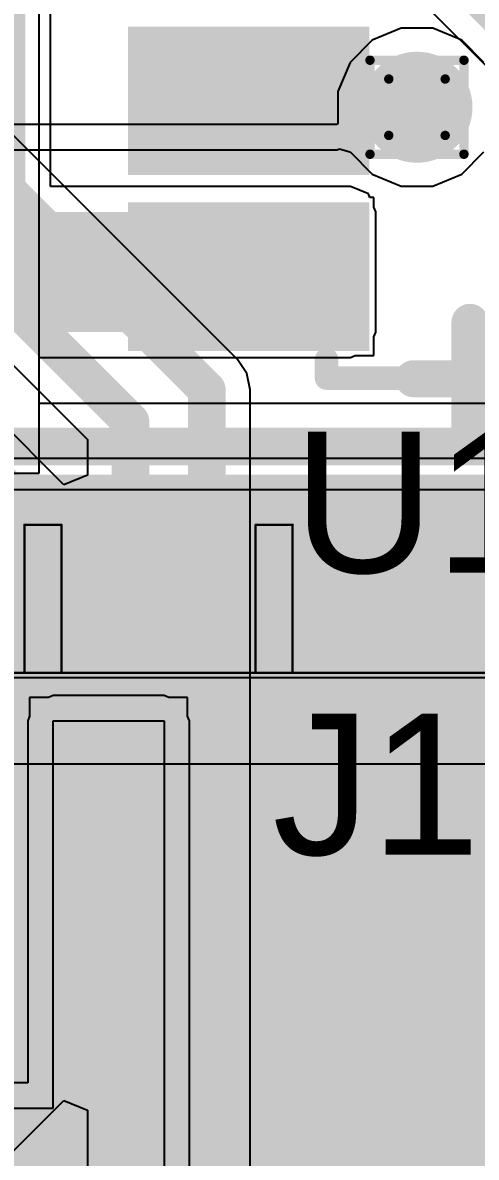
# Model space of a CAD drawing. Header units: inches. Extents: x -6 to 5433, y -4 to 5447.
# Drawn here: x 39.14 to 41.59, y -0.29 to 5.84 of the extents above; entities that cross this region are included whole.
import ezdxf

# ---------------------------------------------------------------- set-up
doc = ezdxf.new("R2010")
doc.units = ezdxf.units.IN
for name, color, linetype in [('Bottom Layer', 5, 'Continuous'), ('Bottom Overlay', 54, 'Continuous'), ('Bottom Paste', 16, 'Continuous'), ('Bottom Solder', 6, 'Continuous'), ('Dimensions', 6, 'Continuous'), ('Drill Drawing', 1, 'Continuous'), ('Ground', 16, 'Continuous'), ('Mechanical 4', 56, 'Continuous'), ('Power', 76, 'Continuous'), ('Top Layer', 1, 'Continuous'), ('Top Overlay', 2, 'Continuous'), ('Top Paste', 8, 'Continuous'), ('Top Solder', 216, 'Continuous'), ('Via Holes', 16, 'Continuous')]:
    doc.layers.add(name, color=color, linetype=linetype)
doc.styles.add('Arial', font='', dxfattribs={"height": 0.2})
doc.styles.get('Arial').set_extended_font_data('Arial')

# ---------------------------------------------------------------- blocks, each defined once
blk = doc.blocks.new('MY_927_02_B_30')
at = {"layer": 'Bottom Layer'}
blk.add_hatch(color=5, dxfattribs=at).paths.add_polyline_path([(4.7, 2.25), (8.2, 2.25), (8.2, -2.25), (4.7, -2.25)])
at = {"layer": 'Bottom Paste'}
blk.add_hatch(color=16, dxfattribs=at).paths.add_polyline_path([(4.7, 2.25), (8.2, 2.25), (8.2, -2.25), (4.7, -2.25)])
at = {"layer": 'Bottom Solder'}
blk.add_hatch(color=6, dxfattribs=at).paths.add_polyline_path([(4.6492, 2.3008), (8.2508, 2.3008), (8.2508, -2.3008), (4.6492, -2.3008)])
at = {"layer": 'Bottom Overlay'}
for points in [[(5.5118, -2.5146, 0.2, 0.2, 0), (5.5118, -3.1242, 0.2, 0.2, 0)], [(5.8166, -2.8194, 0.2, 0.2, 0), (5.207, -2.8194, 0.2, 0.2, 0)]]:
    blk.add_lwpolyline(points, format="xyseb", dxfattribs=at)
for points in [[(5.4618, -2.5146, 0.1, 0.1, 1), (5.5618, -2.5146, 0.1, 0.1, 1)], [(5.7666, -2.8194, 0.1, 0.1, 1), (5.8666, -2.8194, 0.1, 0.1, 1)], [(5.4618, -3.1242, 0.1, 0.1, 1), (5.5618, -3.1242, 0.1, 0.1, 1)]]:
    blk.add_lwpolyline(points, format="xyseb", close=True, dxfattribs=at)
blk = doc.blocks.new('SOT_23_5_42')
at = {"layer": 'Top Layer'}
for points in [[(-1.85, 1.25), (-0.75, 1.25), (-0.75, 0.65), (-1.85, 0.65)], [(0.75, 1.25), (1.85, 1.25), (1.85, 0.65), (0.75, 0.65)], [(-1.85, 0.3), (-0.75, 0.3), (-0.75, -0.3), (-1.85, -0.3)], [(-1.85, -0.65), (-0.75, -0.65), (-0.75, -1.25), (-1.85, -1.25)], [(0.75, -0.65), (1.85, -0.65), (1.85, -1.25), (0.75, -1.25)]]:
    blk.add_hatch(color=1, dxfattribs=at).paths.add_polyline_path(points)
at = {"layer": 'Top Paste'}
for points in [[(-1.85, 1.25), (-0.75, 1.25), (-0.75, 0.65), (-1.85, 0.65)], [(0.75, 1.25), (1.85, 1.25), (1.85, 0.65), (0.75, 0.65)], [(-1.85, 0.3), (-0.75, 0.3), (-0.75, -0.3), (-1.85, -0.3)], [(-1.85, -0.65), (-0.75, -0.65), (-0.75, -1.25), (-1.85, -1.25)], [(0.75, -0.65), (1.85, -0.65), (1.85, -1.25), (0.75, -1.25)]]:
    blk.add_hatch(color=8, dxfattribs=at).paths.add_polyline_path(points)
at = {"layer": 'Top Solder'}
for points in [[(-1.9516, 1.3516), (-0.6484, 1.3516), (-0.6484, 0.5484), (-1.9516, 0.5484)], [(0.6484, 1.3516), (1.9516, 1.3516), (1.9516, 0.5484), (0.6484, 0.5484)], [(-1.9516, 0.4016), (-0.6484, 0.4016), (-0.6484, -0.4016), (-1.9516, -0.4016)], [(-1.9516, -0.5484), (-0.6484, -0.5484), (-0.6484, -1.3516), (-1.9516, -1.3516)], [(0.6484, -0.5484), (1.9516, -0.5484), (1.9516, -1.3516), (0.6484, -1.3516)]]:
    blk.add_hatch(color=216, dxfattribs=at).paths.add_polyline_path(points)
at = {"layer": 'Top Overlay'}
for points in [[(-0.879, 1.4986, 0.127, 0.127, 0), (0.8736, 1.4986, 0.127, 0.127, 0)], [(-0.879, 1.3986, 0.127, 0.127, 0), (-0.879, 1.4986, 0.127, 0.127, 0)], [(0.8736, 1.3986, 0.127, 0.127, 0), (0.8736, 1.4986, 0.127, 0.127, 0)], [(-2.1336, 1.0668, 0.127, 0.127, 0), (-2.0066, 0.9398, 0.127, 0.127, 0)], [(-2.1336, 0.8128, 0.127, 0.127, 0), (-2.1336, 1.0668, 0.127, 0.127, 0)], [(-2.1336, 0.8128, 0.127, 0.127, 0), (-2.0066, 0.9398, 0.127, 0.127, 0)], [(0.88, -0.418, 0.127, 0.127, 0), (0.88, 0.44, 0.127, 0.127, 0)], [(-0.879, -1.4986, 0.127, 0.127, 0), (-0.879, -1.3986, 0.127, 0.127, 0)], [(0.8736, -1.4986, 0.127, 0.127, 0), (0.8736, -1.3986, 0.127, 0.127, 0)], [(-0.879, -1.4986, 0.127, 0.127, 0), (0.8736, -1.4986, 0.127, 0.127, 0)]]:
    blk.add_lwpolyline(points, format="xyseb", dxfattribs=at)
for points in [[(-0.9108, 1.4986, 0.0635, 0.0635, 1), (-0.8473, 1.4986, 0.0635, 0.0635, 1)], [(-0.9108, 1.4986, 0.0635, 0.0635, 1), (-0.8473, 1.4986, 0.0635, 0.0635, 1)], [(0.8418, 1.4986, 0.0635, 0.0635, 1), (0.9053, 1.4986, 0.0635, 0.0635, 1)], [(0.8418, 1.4986, 0.0635, 0.0635, 1), (0.9053, 1.4986, 0.0635, 0.0635, 1)], [(-0.9108, 1.3986, 0.0635, 0.0635, 1), (-0.8473, 1.3986, 0.0635, 0.0635, 1)], [(0.8418, 1.3986, 0.0635, 0.0635, 1), (0.9053, 1.3986, 0.0635, 0.0635, 1)], [(-2.1654, 1.0668, 0.0635, 0.0635, 1), (-2.1019, 1.0668, 0.0635, 0.0635, 1)], [(-2.1654, 1.0668, 0.0635, 0.0635, 1), (-2.1019, 1.0668, 0.0635, 0.0635, 1)], [(-2.0383, 0.9398, 0.0635, 0.0635, 1), (-1.9748, 0.9398, 0.0635, 0.0635, 1)], [(-2.0383, 0.9398, 0.0635, 0.0635, 1), (-1.9748, 0.9398, 0.0635, 0.0635, 1)], [(-2.1654, 0.8128, 0.0635, 0.0635, 1), (-2.1019, 0.8128, 0.0635, 0.0635, 1)], [(-2.1654, 0.8128, 0.0635, 0.0635, 1), (-2.1019, 0.8128, 0.0635, 0.0635, 1)], [(0.8483, 0.44, 0.0635, 0.0635, 1), (0.9118, 0.44, 0.0635, 0.0635, 1)], [(0.8483, -0.418, 0.0635, 0.0635, 1), (0.9118, -0.418, 0.0635, 0.0635, 1)], [(-0.9108, -1.3986, 0.0635, 0.0635, 1), (-0.8473, -1.3986, 0.0635, 0.0635, 1)], [(0.8418, -1.3986, 0.0635, 0.0635, 1), (0.9053, -1.3986, 0.0635, 0.0635, 1)], [(-0.9108, -1.4986, 0.0635, 0.0635, 1), (-0.8473, -1.4986, 0.0635, 0.0635, 1)], [(-0.9108, -1.4986, 0.0635, 0.0635, 1), (-0.8473, -1.4986, 0.0635, 0.0635, 1)], [(0.8418, -1.4986, 0.0635, 0.0635, 1), (0.9053, -1.4986, 0.0635, 0.0635, 1)], [(0.8418, -1.4986, 0.0635, 0.0635, 1), (0.9053, -1.4986, 0.0635, 0.0635, 1)]]:
    blk.add_lwpolyline(points, format="xyseb", close=True, dxfattribs=at)
blk = doc.blocks.new('SM08B_GHS_TB_LF__SN__156')
at = {"layer": 'Top Layer'}
blk.add_hatch(color=1, dxfattribs=at).paths.add_polyline_path([(4.0749, 2.4499), (4.6749, 2.4499), (4.6749, 0.7499), (4.0749, 0.7499)])
at = {"layer": 'Top Paste'}
blk.add_hatch(color=8, dxfattribs=at).paths.add_polyline_path([(4.0749, 2.4499), (4.6749, 2.4499), (4.6749, 0.7499), (4.0749, 0.7499)])
at = {"layer": 'Top Solder'}
blk.add_hatch(color=216, dxfattribs=at).paths.add_polyline_path([(4.0249, 2.5), (4.7249, 2.5), (4.7249, 0.6999), (4.0249, 0.6999)])
at = {"layer": 'Top Overlay'}
blk.add_lwpolyline([(4.906, 1.3499, 0.1274, 0.1274, 0), (6.5999, 1.3499, 0.1274, 0.1274, 0)], format="xyseb", dxfattribs=at)
blk.add_lwpolyline([(4.8741, 1.3499, 0.0637, 0.0637, 1), (4.9378, 1.3499, 0.0637, 0.0637, 1)], format="xyseb", close=True, dxfattribs=at)

msp = doc.modelspace()

# ---------------------------------------------------------------- hatches: boundary and pattern name
at = {"layer": 'Bottom Layer'}
h = msp.add_hatch(color=5, dxfattribs=at)
edge = h.paths.add_edge_path()
edge.add_arc((41.2742, 5.3848), 0.3, 0, 360)
for points in [[(38.8723, -1.1519), (43.4594, -1.1519), (43.4594, 3.3481), (38.8723, 3.3481)], [(35.0771, -0.3905), (39.243, -0.3905), (39.243, 0.2095), (35.0771, 0.2095)]]:
    msp.add_hatch(color=5, dxfattribs=at).paths.add_polyline_path(points)
at = {"layer": 'Ground'}
h = msp.add_hatch(color=16, dxfattribs=at)
edge = h.paths.add_edge_path()
edge.add_arc((41.2742, 5.3848), 0.3, 0, 360)
at = {"layer": 'Power'}
h = msp.add_hatch(color=76, dxfattribs=at)
edge = h.paths.add_edge_path()
edge.add_arc((41.2742, 5.3848), 0.3, 0, 360)
at = {"layer": 'Top Layer'}
for points in [[(39.1562, 7.5107), (36.8194, 7.5107), (36.8194, 4.7028), (39.1562, 4.7028)], [(40.9141, 4.8187), (36.8194, 4.8187), (36.8194, 4.1694), (40.9141, 4.1694)]]:
    msp.add_hatch(color=1, dxfattribs=at).paths.add_polyline_path(points)
h = msp.add_hatch(color=1, dxfattribs=at)
edge = h.paths.add_edge_path()
edge.add_arc((41.2742, 5.3848), 0.3, 0, 360)
at = {"layer": 'Via Holes'}
h = msp.add_hatch(color=7, dxfattribs=at)
edge = h.paths.add_edge_path()
edge.add_arc((41.2742, 5.3848), 0.15, 0, 360)

# ---------------------------------------------------------------- linework, layer by layer
at = {"layer": 'Bottom Layer'}
msp.add_line((43.4594, 3.4855), (38.8723, 3.4855), dxfattribs=at)
at = {"layer": 'Dimensions'}
msp.add_lwpolyline([(32.5832, 0.9965, 0.127, 0.127, 0), (61.5832, 0.9965, 0.127, 0.127, 0)], format="xyseb", dxfattribs=at)
at = {"layer": 'Drill Drawing'}
for points in [[(41.0202, 5.6388, 0.0508, 0.0508, 0), (41.5282, 5.6388, 0.0508, 0.0508, 0)], [(41.0202, 5.1308, 0.0508, 0.0508, 0), (41.0202, 5.6388, 0.0508, 0.0508, 0)], [(41.5282, 5.1308, 0.0508, 0.0508, 0), (41.5282, 5.6388, 0.0508, 0.0508, 0)], [(41.1218, 5.5372, 0.0508, 0.0508, 0), (41.4266, 5.5372, 0.0508, 0.0508, 0)], [(41.1218, 5.2324, 0.0508, 0.0508, 0), (41.1218, 5.5372, 0.0508, 0.0508, 0)], [(41.4266, 5.2324, 0.0508, 0.0508, 0), (41.4266, 5.5372, 0.0508, 0.0508, 0)], [(41.1218, 5.2324, 0.0508, 0.0508, 0), (41.4266, 5.2324, 0.0508, 0.0508, 0)], [(41.0202, 5.1308, 0.0508, 0.0508, 0), (41.5282, 5.1308, 0.0508, 0.0508, 0)]]:
    msp.add_lwpolyline(points, format="xyseb", dxfattribs=at)
for points in [[(41.0075, 5.6388, 0.0254, 0.0254, 1), (41.0329, 5.6388, 0.0254, 0.0254, 1)], [(41.0075, 5.6388, 0.0254, 0.0254, 1), (41.0329, 5.6388, 0.0254, 0.0254, 1)], [(41.5155, 5.6388, 0.0254, 0.0254, 1), (41.5409, 5.6388, 0.0254, 0.0254, 1)], [(41.5155, 5.6388, 0.0254, 0.0254, 1), (41.5409, 5.6388, 0.0254, 0.0254, 1)], [(41.1091, 5.5372, 0.0254, 0.0254, 1), (41.1345, 5.5372, 0.0254, 0.0254, 1)], [(41.1091, 5.5372, 0.0254, 0.0254, 1), (41.1345, 5.5372, 0.0254, 0.0254, 1)], [(41.4139, 5.5372, 0.0254, 0.0254, 1), (41.4393, 5.5372, 0.0254, 0.0254, 1)], [(41.4139, 5.5372, 0.0254, 0.0254, 1), (41.4393, 5.5372, 0.0254, 0.0254, 1)], [(41.1091, 5.2324, 0.0254, 0.0254, 1), (41.1345, 5.2324, 0.0254, 0.0254, 1)], [(41.1091, 5.2324, 0.0254, 0.0254, 1), (41.1345, 5.2324, 0.0254, 0.0254, 1)], [(41.4139, 5.2324, 0.0254, 0.0254, 1), (41.4393, 5.2324, 0.0254, 0.0254, 1)], [(41.4139, 5.2324, 0.0254, 0.0254, 1), (41.4393, 5.2324, 0.0254, 0.0254, 1)], [(41.0075, 5.1308, 0.0254, 0.0254, 1), (41.0329, 5.1308, 0.0254, 0.0254, 1)], [(41.0075, 5.1308, 0.0254, 0.0254, 1), (41.0329, 5.1308, 0.0254, 0.0254, 1)], [(41.5155, 5.1308, 0.0254, 0.0254, 1), (41.5409, 5.1308, 0.0254, 0.0254, 1)], [(41.5155, 5.1308, 0.0254, 0.0254, 1), (41.5409, 5.1308, 0.0254, 0.0254, 1)]]:
    msp.add_lwpolyline(points, format="xyseb", close=True, dxfattribs=at)
at = {"layer": 'Ground'}
for p, q in [((40.3034, 4.0214), (35.2589, 9.066)), ((34.4479, 8.6336), (39.4925, 3.589)), ((40.354, 3.9458), (40.3034, 4.0214)), ((40.3717, 3.8566), (40.354, 3.9458)), ((40.3717, -1.7861), (40.3717, 3.8566)), ((39.3655, 3.3441), (38.9939, 3.7158)), ((39.4925, 3.589), (39.4925, 3.3967)), ((39.4925, 3.3967), (39.3655, 3.3441)), ((38.7259, -0.6227), (39.3655, 0.0169)), ((39.3655, 0.0169), (39.4925, -0.0357)), ((39.4925, -0.0357), (39.4925, -0.8433))]:
    msp.add_line(p, q, dxfattribs=at)
for points in [[(35.0258, 8.9695, 0.2032, 0.2032, 0), (40.1386, 3.8566, 0.2032, 0.2032, 0)], [(34.6128, 8.7984, 0.2032, 0.2032, 0), (39.7256, 3.6856, 0.2032, 0.2032, 0)], [(40.1386, -1.7861, 0.2032, 0.2032, 0), (40.1386, 3.8566, 0.2032, 0.2032, 0)], [(39.7256, -0.9398, 0.2032, 0.2032, 0), (39.7256, 3.6856, 0.2032, 0.2032, 0)], [(38.829, 3.551, 0.2032, 0.2032, 0), (39.2521, 3.1279, 0.2032, 0.2032, 0)], [(39.2521, 0.2331, 0.2032, 0.2032, 0), (39.2521, 3.1279, 0.2032, 0.2032, 0)], [(38.5611, -0.4579, 0.2032, 0.2032, 0), (39.2521, 0.2331, 0.2032, 0.2032, 0)]]:
    msp.add_lwpolyline(points, format="xyseb", dxfattribs=at)
for points in [[(40.0878, 3.8566, 0.1016, 0.1016, 1), (40.1894, 3.8566, 0.1016, 0.1016, 1)], [(40.0878, 3.8566, 0.1016, 0.1016, 1), (40.1894, 3.8566, 0.1016, 0.1016, 1)], [(39.6748, 3.6856, 0.1016, 0.1016, 1), (39.7764, 3.6856, 0.1016, 0.1016, 1)], [(39.6748, 3.6856, 0.1016, 0.1016, 1), (39.7764, 3.6856, 0.1016, 0.1016, 1)], [(39.2013, 3.1279, 0.1016, 0.1016, 1), (39.3029, 3.1279, 0.1016, 0.1016, 1)], [(39.2013, 3.1279, 0.1016, 0.1016, 1), (39.3029, 3.1279, 0.1016, 0.1016, 1)], [(39.2013, 0.2331, 0.1016, 0.1016, 1), (39.3029, 0.2331, 0.1016, 0.1016, 1)], [(39.2013, 0.2331, 0.1016, 0.1016, 1), (39.3029, 0.2331, 0.1016, 0.1016, 1)]]:
    msp.add_lwpolyline(points, format="xyseb", close=True, dxfattribs=at)
at = {"layer": 'Mechanical 4'}
for points in [[(39.1521, 3.1279, 0.0127, 0.0127, 0), (39.3521, 3.1279, 0.0127, 0.0127, 0)], [(39.1521, 3.1279, 0.0127, 0.0127, 0), (39.1521, 2.3279, 0.0127, 0.0127, 0)], [(39.3521, 2.3279, 0.0127, 0.0127, 0), (39.3521, 3.1279, 0.0127, 0.0127, 0)], [(40.4021, 3.1279, 0.0127, 0.0127, 0), (40.6021, 3.1279, 0.0127, 0.0127, 0)], [(40.4021, 3.1279, 0.0127, 0.0127, 0), (40.4021, 2.3279, 0.0127, 0.0127, 0)], [(40.6021, 2.3279, 0.0127, 0.0127, 0), (40.6021, 3.1279, 0.0127, 0.0127, 0)], [(27.0021, 2.3279, 0.0127, 0.0127, 0), (45.2521, 2.3279, 0.0127, 0.0127, 0)]]:
    msp.add_lwpolyline(points, format="xyseb", dxfattribs=at)
for points in [[(39.1489, 3.1279, 0.00635, 0.00635, 1), (39.1553, 3.1279, 0.00635, 0.00635, 1)], [(39.1489, 3.1279, 0.00635, 0.00635, 1), (39.1553, 3.1279, 0.00635, 0.00635, 1)], [(39.3489, 3.1279, 0.00635, 0.00635, 1), (39.3553, 3.1279, 0.00635, 0.00635, 1)], [(39.3489, 3.1279, 0.00635, 0.00635, 1), (39.3553, 3.1279, 0.00635, 0.00635, 1)], [(40.3989, 3.1279, 0.00635, 0.00635, 1), (40.4053, 3.1279, 0.00635, 0.00635, 1)], [(40.3989, 3.1279, 0.00635, 0.00635, 1), (40.4053, 3.1279, 0.00635, 0.00635, 1)], [(40.5989, 3.1279, 0.00635, 0.00635, 1), (40.6053, 3.1279, 0.00635, 0.00635, 1)], [(40.5989, 3.1279, 0.00635, 0.00635, 1), (40.6053, 3.1279, 0.00635, 0.00635, 1)], [(39.1489, 2.3279, 0.00635, 0.00635, 1), (39.1553, 2.3279, 0.00635, 0.00635, 1)], [(39.3489, 2.3279, 0.00635, 0.00635, 1), (39.3553, 2.3279, 0.00635, 0.00635, 1)], [(40.3989, 2.3279, 0.00635, 0.00635, 1), (40.4053, 2.3279, 0.00635, 0.00635, 1)], [(40.5989, 2.3279, 0.00635, 0.00635, 1), (40.6053, 2.3279, 0.00635, 0.00635, 1)]]:
    msp.add_lwpolyline(points, format="xyseb", close=True, dxfattribs=at)
at = {"layer": 'Power'}
for p, q in [((41.1893, 5.8118), (41.0323, 5.7468)), ((41.3591, 5.8118), (41.1893, 5.8118)), ((41.5161, 5.7468), (41.3591, 5.8118)), ((41.0323, 5.7468), (40.9122, 5.6267)), ((41.6362, 5.6267), (41.5161, 5.7468)), ((40.9122, 5.6267), (40.8472, 5.4698)), ((40.8472, 5.4698), (40.8472, 5.2999)), ((40.8419, 5.292), (30.861, 5.292)), ((40.8472, 5.2999), (40.8419, 5.292)), ((30.861, 5.1546), (40.8419, 5.1546)), ((40.8419, 5.1546), (40.855, 5.16)), ((40.855, 5.16), (40.8688, 5.1572)), ((40.8688, 5.1572), (40.9117, 5.1442)), ((40.9117, 5.1442), (40.9122, 5.143)), ((40.9122, 5.143), (41.0323, 5.0228)), ((41.5161, 5.0228), (41.6362, 5.143)), ((41.0323, 5.0228), (41.1893, 4.9578)), ((41.3591, 4.9578), (41.5161, 5.0228)), ((41.1893, 4.9578), (41.3591, 4.9578)), ((54.2326, 2.3015), (38.7804, 2.3015)), ((27.4271, 1.8354), (54.3291, 1.8354))]:
    msp.add_line(p, q, dxfattribs=at)
for points in [[(27.4271, 2.0684, 0.2032, 0.2032, 0), (39.4661, 2.0684, 0.2032, 0.2032, 0)], [(39.4661, 2.0684, 0.2032, 0.2032, 0), (54.3291, 2.0684, 0.2032, 0.2032, 0)]]:
    msp.add_lwpolyline(points, format="xyseb", dxfattribs=at)
msp.add_lwpolyline([(39.4153, 2.0684, 0.1016, 0.1016, 1), (39.5169, 2.0684, 0.1016, 0.1016, 1)], format="xyseb", close=True, dxfattribs=at)
msp.add_lwpolyline([(39.4153, 2.0684, 0.1016, 0.1016, 1), (39.5169, 2.0684, 0.1016, 0.1016, 1)], format="xyseb", close=True, dxfattribs=at)
at = {"layer": 'Top Layer'}
for p, q in [((39.2324, 3.4067), (39.2324, 7.6454)), ((39.2937, 4.9562), (39.2937, 7.5107)), ((41.1707, 6.0845), (42.2766, 4.9786)), ((40.9141, 4.9562), (39.2937, 4.9562)), ((41.0113, 4.9159), (40.9141, 4.9562)), ((41.0194, 4.8964), (41.0113, 4.9159)), ((41.0411, 4.8964), (41.0194, 4.8964)), ((41.0411, 4.844), (41.0411, 4.8964)), ((41.0516, 4.8187), (41.0411, 4.844)), ((41.0516, 4.1694), (41.0516, 4.8187)), ((41.0411, 4.1441), (41.0516, 4.1694)), ((41.0411, 4.0424), (41.0411, 4.1441)), ((39.2324, 3.784), (39.2324, 4.0319)), ((39.2324, 4.0319), (40.9141, 4.0319)), ((40.9141, 4.0319), (40.9394, 4.0424)), ((40.9394, 4.0424), (41.0411, 4.0424)), ((43.8131, 3.784), (39.2324, 3.784)), ((32.067, 3.4067), (39.2324, 3.4067)), ((37.3282, 3.3179), (43.8131, 3.3179)), ((39.282, 2.1954), (39.1803, 2.1954)), ((39.1803, 2.1954), (39.1803, 2.0937)), ((39.3073, 2.2059), (39.282, 2.1954)), ((39.9073, 2.2059), (39.3073, 2.2059)), ((39.9325, 2.1954), (39.9073, 2.2059)), ((40.0343, 2.1954), (39.9325, 2.1954)), ((40.0343, 2.0937), (40.0343, 2.1954)), ((39.1803, 2.0937), (39.1698, 2.0684)), ((40.0447, 2.0684), (40.0343, 2.0937)), ((39.1698, 2.0684), (39.1698, 0.1121)), ((39.3073, -0.0254), (39.3073, 2.0684)), ((39.3073, 2.0684), (39.9073, 2.0684)), ((39.9073, 2.0684), (39.9073, -3.1425)), ((40.0447, -3.1425), (40.0447, 2.0684)), ((39.1698, 0.1121), (31.1572, 0.1121)), ((31.1572, -0.0254), (39.3073, -0.0254))]:
    msp.add_line(p, q, dxfattribs=at)
for points in [[(41.2887, 6.3694, 0.3048, 0.3048, 0), (42.9641, 4.694, 0.3048, 0.3048, 0)], [(36.9626, 3.551, 0.2032, 0.2032, 0), (47.2744, 3.551, 0.2032, 0.2032, 0)]]:
    msp.add_lwpolyline(points, format="xyseb", dxfattribs=at)

# ---------------------------------------------------------------- block references
for name, p in [('SOT_23_5_42', (41.6641, 5.4194)), ('SM08B_GHS_TB_LF__SN__156', (35.2324, -0.3815))]:
    msp.add_blockref(name, p)
at = {"rotation": 180}
msp.add_blockref('MY_927_02_B_30', (47.0722, 1.0981), dxfattribs=at)

# ---------------------------------------------------------------- texts
at = {"layer": 'Top Overlay', "style": 'Arial'}
for s, p in [('U10', (40.6028, 2.8687)), ('J1', (40.4924, 1.3447))]:
    msp.add_text(s, height=0.762, dxfattribs=at).set_placement(p)

doc.saveas('drawing.dxf')
